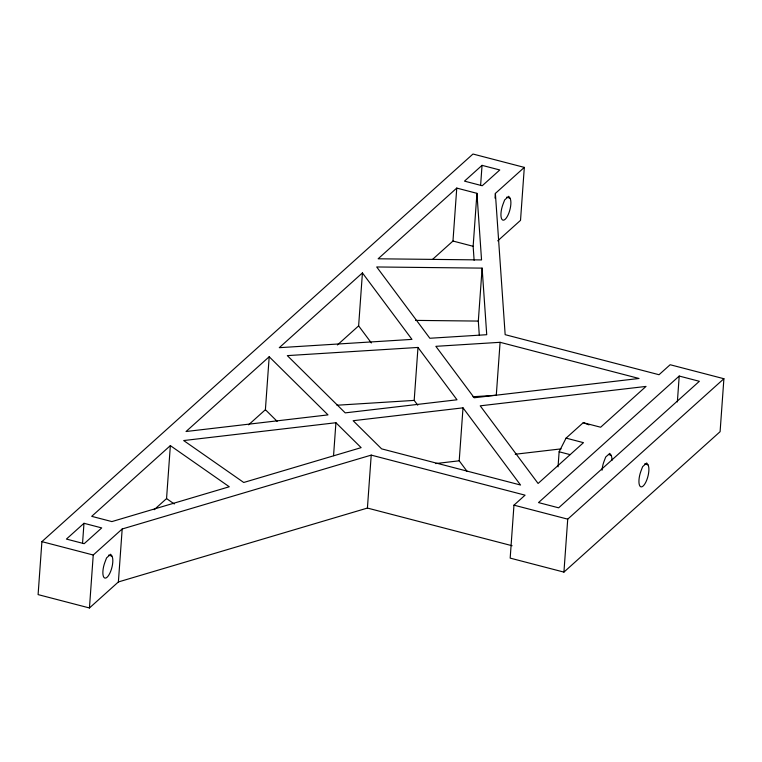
<?xml version="1.0" encoding="UTF-8"?>
<svg xmlns="http://www.w3.org/2000/svg" width="762" height="762" viewBox="0 0 762 762"><rect width="100%" height="100%" fill="white"/><g stroke="black" fill="none" stroke-linecap="round" stroke-linejoin="round"><path stroke-width="1.14" d="M497.719 240.859L520.522 220.351L524.313 167.392L472.973 154.029L41.9 541.649L38.1 594.608L89.449 607.971L118.386 581.949L367.417 508.063L512.102 545.735M82.544 543.296L83.982 523.294L101.717 527.914L84.172 543.687L66.427 539.077L83.982 523.294M89.449 607.971L93.24 555.012L122.187 528.99L371.218 455.114L525.085 495.167L513.969 505.158L510.178 558.117L563.928 572.11L720.1 431.683L723.9 378.724L670.141 364.731L659.025 374.723L505.158 334.67L495.376 193.424L524.313 167.392M118.386 581.949L122.187 528.99M154.181 509.711L166.554 498.586L170.355 445.627L229.276 486.766L111.881 521.589L91.707 516.341L170.355 445.627M248.593 424.815L265.395 409.708L269.196 356.749L327.993 414.89L186.052 431.511L269.196 356.749M333.556 455.676L335.918 422.729L183.661 440.55L243.726 482.479L361.131 447.646L335.918 422.729M371.37 342.967L358.626 325.869L362.426 272.92L279.283 347.682L411.966 339.385L362.426 272.92M367.417 508.063L371.218 455.114M417.738 405.165L414.185 400.402L417.986 347.443L287.312 355.616L345.215 412.871L457 399.793L417.986 347.443M432.645 259.318L452.971 241.04L456.762 188.081L476.936 193.329L481.546 259.928L378.123 258.794L456.762 188.081M474.116 260.309L473.145 246.288L476.936 193.329M467.03 471.287L459.21 460.8L463.01 407.841L353.139 420.71L381.61 448.856L520.541 485.023L463.01 407.841M480.612 185.357L482.041 165.354L499.786 169.974L482.232 185.747L464.496 181.137L482.041 165.354M479.288 335.09L478.317 321.078L482.117 268.119L376.704 266.967L429.844 338.261L486.728 334.708L482.117 268.119M495.033 198.13L495.376 193.424M500.091 342.309L639.023 378.476L474.212 397.774L435.854 346.329L500.091 342.309L496.291 395.268L472.935 396.735M558.041 466.858L559.127 451.78L566.071 438.131L583.235 422.7L600.637 427.225L646.024 386.42L480.212 405.832L538.096 483.47L583.473 442.665L566.071 438.131M563.928 572.11L567.728 519.151L723.9 378.724M677.361 401.945L679.218 376.057L699.364 381.295L558.651 507.825L538.505 502.587L679.218 376.057M337.395 344.957L358.626 325.869M435.588 463.572L459.21 460.8M515.226 454.247L561.089 448.875M336.966 405.232L414.185 400.402M415.547 320.392L478.317 321.078M506.578 197.215L509.93 198.091A11.811 4.134 -75.4 0 1 508.864 213.074A11.811 4.134 -75.4 0 1 501.891 219.332A11.811 4.134 -75.4 0 1 502.968 204.359L504.634 199.958L508.711 196.291L509.93 198.091M452.971 241.04L473.145 246.288M608.8 454.609L610.981 455.171A11.811 4.134 -75.4 0 1 611.934 460.467M644.576 463.925L647.938 464.791A11.811 4.134 -75.4 0 1 646.862 479.774A11.811 4.134 -75.4 0 1 639.899 486.042A11.811 4.134 -75.4 0 1 640.966 471.059L642.633 466.658L646.719 462.991L647.938 464.791M559.127 451.78L570.005 454.609M513.969 505.158L567.728 519.151M108.509 555.155L111.871 556.031A11.811 4.134 -75.4 0 1 110.795 571.014A11.811 4.134 -75.4 0 1 103.832 577.272A11.811 4.134 -75.4 0 1 104.899 562.299L106.566 557.898L110.652 554.231L111.871 556.031M41.9 541.649L93.24 555.012M583.235 422.7L589.045 424.872M166.554 498.586L174.279 503.977M265.395 409.708L277.158 421.338M610.981 455.171L609.762 453.371L605.685 457.038L604.018 461.439A11.811 4.134 -75.4 0 0 602.037 470.23"/></g></svg>
